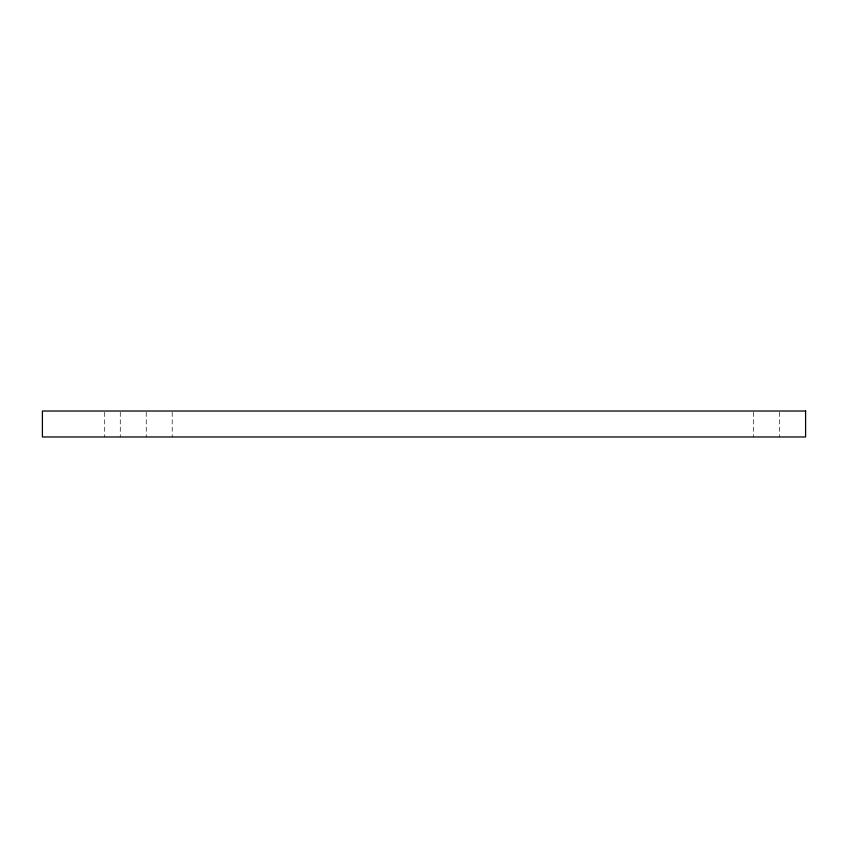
<?xml version="1.0" encoding="UTF-8"?>
<svg xmlns="http://www.w3.org/2000/svg" width="848" height="848" viewBox="0 0 848 848"><rect width="100%" height="100%" fill="white"/><g stroke="black" fill="none" stroke-linecap="round" stroke-linejoin="round"><path stroke-width="0.64" stroke-dasharray="4.24 3.18" d="M779.641 412.319L779.641 436.974M753.681 412.319L753.681 436.974M172.197 412.319L172.197 436.974M146.238 412.319L146.238 436.974M120.278 412.319L120.278 436.974M104.707 412.319L104.707 436.974"/><path stroke-width="1.27" d="M805.6 411.026L42.4 411.026L42.4 436.974L805.6 436.974L805.6 411.026"/></g></svg>
